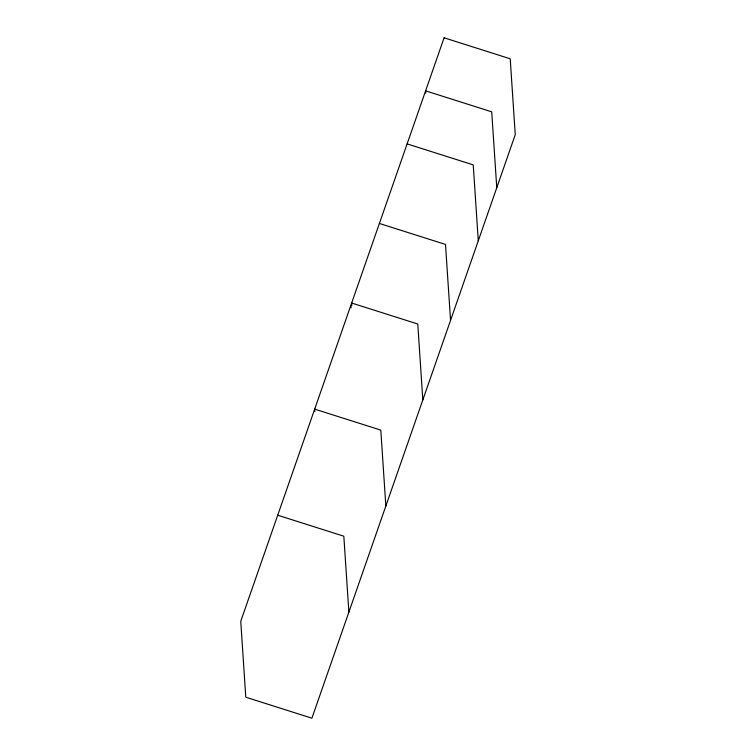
<?xml version="1.0" encoding="UTF-8"?>
<svg xmlns="http://www.w3.org/2000/svg" width="756" height="756" viewBox="0 0 756 756"><rect width="100%" height="100%" fill="white"/><g stroke="black" fill="none" stroke-linecap="round" stroke-linejoin="round"><path stroke-width="1.13" d="M407.125 143.895L473.237 164.874L478.283 240.786M379.399 223.464L445.511 244.443L450.548 320.355M277.717 515.214L343.829 536.193L348.875 612.105M496.768 187.743L491.721 111.831L425.609 90.843L425.77 93.177M422.821 399.924L417.775 324.012L351.663 303.033L351.823 305.367M385.844 506.019L380.807 430.107L314.694 409.119L314.846 411.453M350.973 305.793L351.105 307.815M444.093 37.8L240.748 621.3L245.785 697.212L311.907 718.2L515.252 134.7L510.215 58.788L444.093 37.8"/></g></svg>
